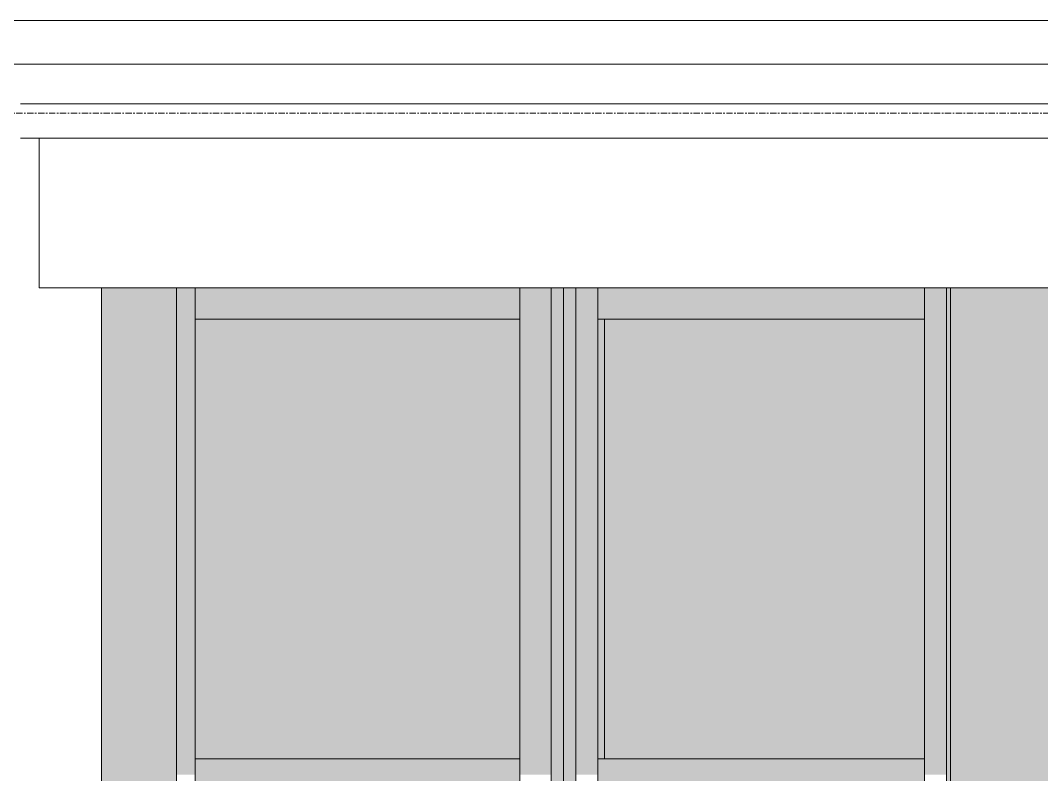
# Model space of a CAD drawing. Header units: inches. Extents: x -16 to 1086, y -88 to 341.
# Drawn here: x 71.3 to 153, y 81 to 141.4 of the extents above; entities that cross this region are included whole.
import ezdxf

# ---------------------------------------------------------------- set-up
doc = ezdxf.new("R2010")
doc.units = ezdxf.units.IN
doc.header["$MEASUREMENT"] = 0
doc.linetypes.add('Grid Line 1_2_', pattern=[0.875, 0.5, -0.125, 0.125, -0.125])
for name, color, linetype, lineweight in [('A-FLOR-LEVL-1', 51, 'Grid Line 1_2_', 9), ('A-GENM', 5, 'Continuous', 9), ('A-GLAZ-CURT', 52, 'Continuous', 9), ('A-GLAZ-CWMG', 51, 'Continuous', 9), ('I-WALL', 2, 'Continuous', 18), ('S-COLS', 52, 'Continuous', 9)]:
    doc.layers.add(name, color=color, linetype=linetype, lineweight=lineweight)

# ---------------------------------------------------------------- blocks, each defined once
blk = doc.blocks.new('System Panel - Glazed-762971-Elevation - West')
at = {"layer": 'A-GLAZ-CURT'}
blk.add_hatch(color=256, dxfattribs=at).paths.add_polyline_path([(107.683, 82.25), (111.267, 82.25), (111.267, 117.5), (85.267, 117.5), (85.267, 82.25), (92.957, 82.25)], flags=0)
blk = doc.blocks.new('Rectangular Mullion - 2_5_ x 5_ rectangular  Alum Dark-762279-Elevation - West')
at = {"layer": 'A-GLAZ-CWMG'}
blk.add_hatch(color=256, dxfattribs=at).paths.add_polyline_path([(113.767, 81), (113.767, 120), (111.267, 120), (111.267, 81)], flags=0)
for p, q in [((111.267, 81), (111.267, 120)), ((113.767, 81), (113.767, 120))]:
    blk.add_line(p, q, dxfattribs=at)
blk = doc.blocks.new('Rectangular Mullion - 2_5_ x 5_ rectangular  Alum Dark-745047-Elevation - West')
at = {"layer": 'A-GLAZ-CWMG'}
blk.add_hatch(color=256, dxfattribs=at).paths.add_polyline_path([(92.957, 117.5), (111.267, 117.5), (111.267, 120), (85.267, 120), (85.267, 117.5), (85.594, 117.5)], flags=0)
for p, q in [((85.267, 117.5), (85.267, 120)), ((111.267, 120), (111.267, 117.5)), ((111.267, 117.5), (85.267, 117.5))]:
    blk.add_line(p, q, dxfattribs=at)
blk = doc.blocks.new('Rectangular Mullion - 2_5_ x 5_ rectangular  Alum Dark-745049-Elevation - West')
at = {"layer": 'A-GLAZ-CWMG'}
blk.add_hatch(color=256, dxfattribs=at).paths.add_polyline_path([(85.267, 79.75), (111.267, 79.75), (111.267, 82.25), (85.267, 82.25), (85.267, 82.085)], flags=0)
for p, q in [((85.267, 79.75), (85.267, 82.25)), ((111.267, 82.25), (85.267, 82.25)), ((111.267, 82.25), (111.267, 79.75)), ((111.267, 79.75), (85.267, 79.75))]:
    blk.add_line(p, q, dxfattribs=at)
blk = doc.blocks.new('Rectangular Mullion - 2_5_ x 5_ rectangular  Alum Dark-762225-Elevation - West')
at = {"layer": 'A-GLAZ-CWMG'}
blk.add_hatch(color=256, dxfattribs=at).paths.add_polyline_path([(85.267, 81), (85.267, 120), (83.767, 120), (83.767, 81)], flags=0)
blk.add_line((85.267, 120), (85.267, 81), dxfattribs=at)
blk = doc.blocks.new('Generic Models 3 - Generic Models 3-708446-Elevation - West')
at = {"layer": 'A-GENM'}
for p, q in [((203.767, 141.432), (68.085, 141.432)), ((203.767, 137.932), (68.085, 137.932)), ((203.767, 134.75), (71.267, 134.75)), ((203.767, 132), (71.267, 132)), ((72.767, 120), (72.767, 132)), ((203.767, 120), (72.767, 120))]:
    blk.add_line(p, q, dxfattribs=at)
blk = doc.blocks.new('System Panel - Glazed-762536-Elevation - West')
at = {"layer": 'A-GLAZ-CURT'}
blk.add_hatch(color=256, dxfattribs=at).paths.add_polyline_path([(143.678, 82.25), (143.678, 117.5), (118.045, 117.5), (118.045, 82.25)], flags=0)
blk.add_line((118.045, 117.5), (118.045, 82.25), dxfattribs=at)
blk = doc.blocks.new('Rectangular Mullion - 2_5_ x 5_ rectangular  Alum Dark-762538-Elevation - West')
at = {"layer": 'A-GLAZ-CWMG'}
for points in [[(117.515, 81), (117.515, 120), (115.747, 120), (115.747, 81)], [(118.045, 82.25), (118.045, 117.5), (117.515, 117.5), (117.515, 82.25)]]:
    blk.add_hatch(color=256, dxfattribs=at).paths.add_polyline_path(points, flags=0)
for p, q in [((115.747, 120), (115.747, 81)), ((117.515, 81), (117.515, 120))]:
    blk.add_line(p, q, dxfattribs=at)
blk = doc.blocks.new('Rectangular Mullion - 2_5_ x 5_ rectangular  Alum Dark-762539-Elevation - West')
at = {"layer": 'A-GLAZ-CWMG'}
blk.add_hatch(color=256, dxfattribs=at).paths.add_polyline_path([(145.446, 81), (145.446, 120), (143.678, 120), (143.678, 81)], flags=0)
for p, q in [((143.678, 120), (143.678, 81)), ((145.446, 81), (145.446, 120))]:
    blk.add_line(p, q, dxfattribs=at)
blk = doc.blocks.new('HSS-Round Hollow Structural Section-Column - HSS6X0_250-745754-Elevation - West')
at = {"layer": 'S-COLS'}
blk.add_hatch(color=256, dxfattribs=at).paths.add_polyline_path([(77.995, 0), (83.767, 0), (83.755, 120), (77.767, 120), (77.767, 0), (77.881, 0)], flags=0)
for p, q in [((77.767, 120), (77.767, 0)), ((83.767, 0), (83.767, 120))]:
    blk.add_line(p, q, dxfattribs=at)
blk = doc.blocks.new('Rectangular Mullion - 2_5_ x 5_ rectangular  Alum Dark-762515-Elevation - West')
at = {"layer": 'A-GLAZ-CWMG'}
blk.add_hatch(color=256, dxfattribs=at).paths.add_polyline_path([(117.515, 79.75), (143.678, 79.75), (143.678, 82.25), (117.515, 82.25), (117.515, 82.085)], flags=0)
for p, q in [((117.515, 79.75), (117.515, 82.25)), ((143.678, 82.25), (117.515, 82.25)), ((143.678, 82.25), (143.678, 79.75)), ((117.515, 79.75), (143.678, 79.75))]:
    blk.add_line(p, q, dxfattribs=at)
blk = doc.blocks.new('Rectangular Mullion - 2_5_ x 5_ rectangular  Alum Dark-762523-Elevation - West')
at = {"layer": 'A-GLAZ-CWMG'}
blk.add_hatch(color=256, dxfattribs=at).paths.add_polyline_path([(117.515, 117.5), (143.678, 117.5), (143.678, 120), (117.515, 120)], flags=0)
for p, q in [((117.515, 117.5), (117.515, 120)), ((143.678, 120), (143.678, 117.5)), ((117.515, 117.5), (143.678, 117.5))]:
    blk.add_line(p, q, dxfattribs=at)

msp = doc.modelspace()

# ---------------------------------------------------------------- hatches: boundary and pattern name
at = {"layer": 'I-WALL'}
for points in [[(113.767, 0), (114.767, 0), (114.767, 120), (113.767, 120), (113.767, 0.375)], [(145.767, 0), (150.767, 0), (150.767, 120), (145.767, 120), (145.767, 2.851)], [(154.767, 0), (154.767, 120), (150.767, 120), (150.767, 0)]]:
    msp.add_hatch(color=256, dxfattribs=at).paths.add_polyline_path(points, flags=0)
h = msp.add_hatch(color=256, dxfattribs=at)
h.paths.add_polyline_path([(114.767, 0), (115.747, 0), (115.747, 120), (114.767, 120), (114.767, 0.375)], flags=0)
h.paths.add_polyline_path([(145.767, 0), (145.767, 120), (145.446, 120), (145.446, 0)], flags=0)

# ---------------------------------------------------------------- linework, layer by layer
at = {"layer": 'A-FLOR-LEVL-1'}
msp.add_line((-15.693, 134), (1035.413, 134), dxfattribs=at)
at = {"layer": 'I-WALL'}
for p, q in [((113.767, 120), (113.767, 0)), ((114.767, 0), (114.767, 120)), ((115.747, 0), (115.747, 120)), ((145.446, 120), (145.446, 0)), ((145.767, 0), (145.767, 120))]:
    msp.add_line(p, q, dxfattribs=at)

# ---------------------------------------------------------------- block references
at = {"layer": 'A-GENM'}
msp.add_blockref('Generic Models 3 - Generic Models 3-708446-Elevation - West', (0, 0), dxfattribs=at)
at = {"layer": 'A-GLAZ-CURT'}
for name in ['System Panel - Glazed-762971-Elevation - West', 'System Panel - Glazed-762536-Elevation - West']:
    msp.add_blockref(name, (0, 0), dxfattribs=at)
at = {"layer": 'A-GLAZ-CWMG'}
for name in ['Rectangular Mullion - 2_5_ x 5_ rectangular  Alum Dark-762225-Elevation - West', 'Rectangular Mullion - 2_5_ x 5_ rectangular  Alum Dark-745047-Elevation - West', 'Rectangular Mullion - 2_5_ x 5_ rectangular  Alum Dark-762279-Elevation - West', 'Rectangular Mullion - 2_5_ x 5_ rectangular  Alum Dark-762538-Elevation - West', 'Rectangular Mullion - 2_5_ x 5_ rectangular  Alum Dark-762523-Elevation - West', 'Rectangular Mullion - 2_5_ x 5_ rectangular  Alum Dark-762539-Elevation - West', 'Rectangular Mullion - 2_5_ x 5_ rectangular  Alum Dark-745049-Elevation - West', 'Rectangular Mullion - 2_5_ x 5_ rectangular  Alum Dark-762515-Elevation - West']:
    msp.add_blockref(name, (0, 0), dxfattribs=at)
at = {"layer": 'S-COLS'}
msp.add_blockref('HSS-Round Hollow Structural Section-Column - HSS6X0_250-745754-Elevation - West', (0, 0), dxfattribs=at)

doc.saveas('drawing.dxf')
